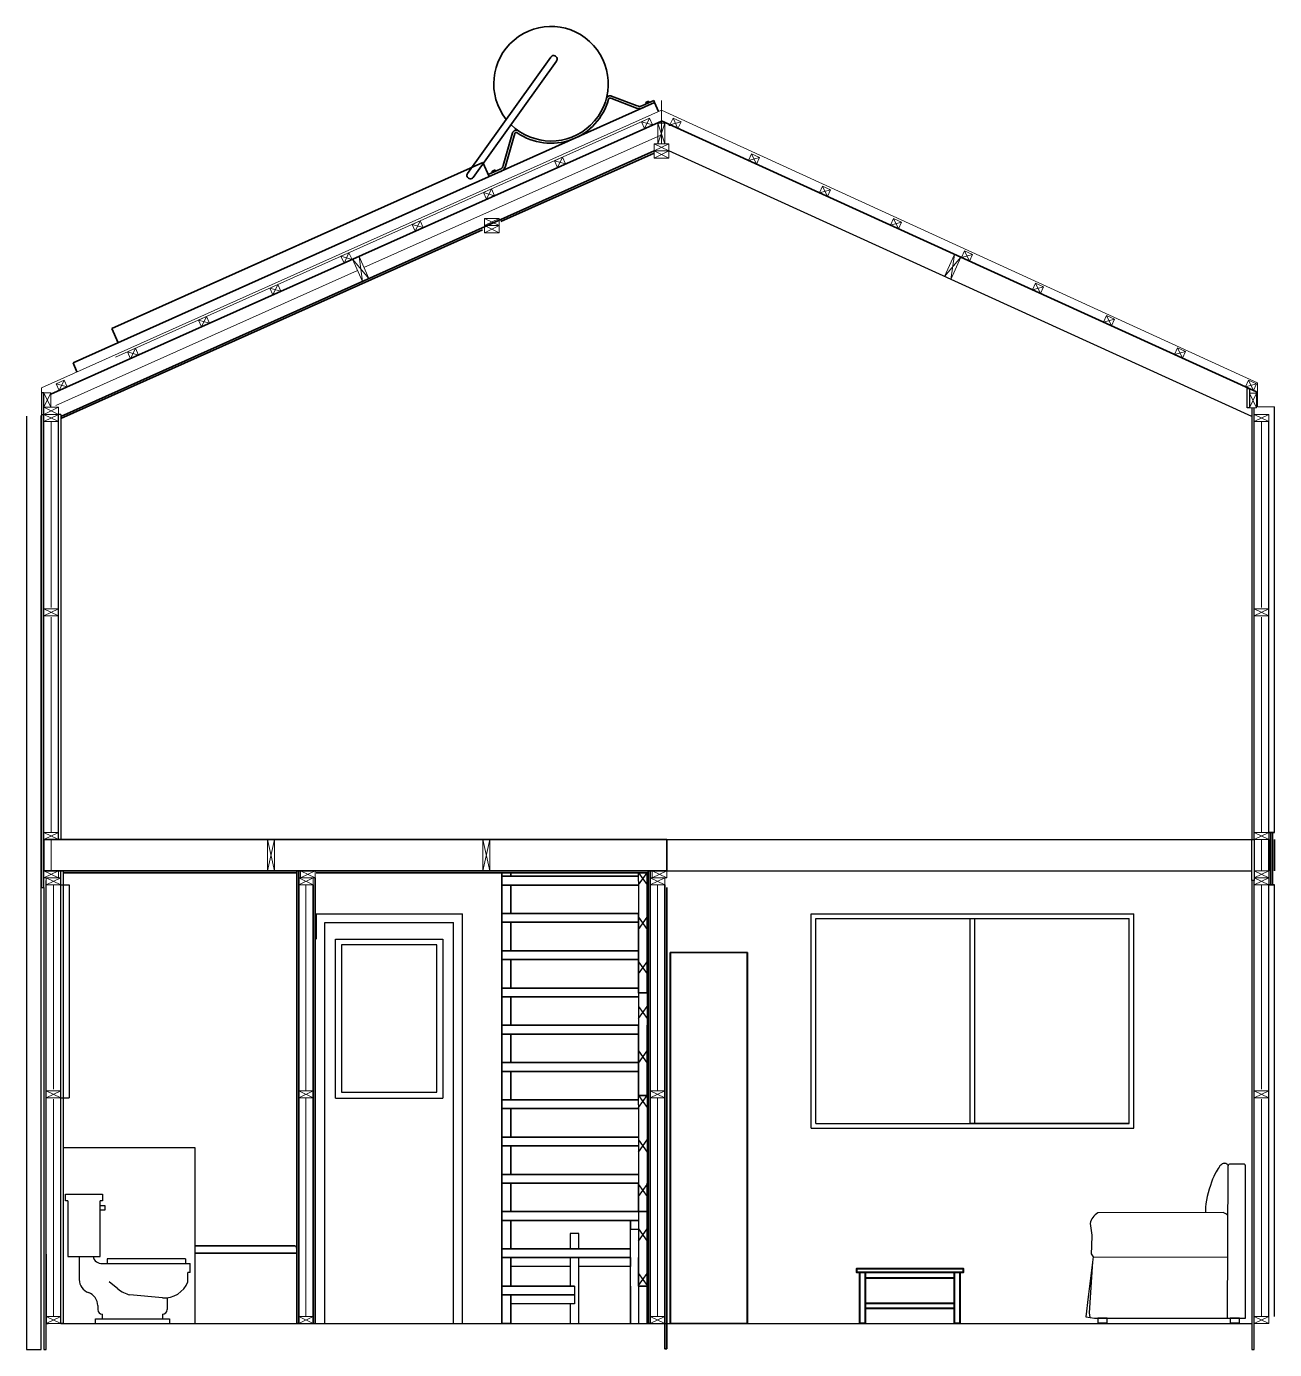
# Model space of a CAD drawing. Header units: millimetres. Extents: x 2289.8 to 2339.2, y 1976.9 to 1997.5.
# Drawn here: x 2289.82 to 2296.22, y 1983.01 to 1989.8 of the extents above; entities that cross this region are included whole.
import ezdxf

# ---------------------------------------------------------------- set-up
doc = ezdxf.new("R2010")
doc.units = ezdxf.units.MM
doc.layers.add('_AUX', color=210, linetype='Continuous', lineweight=18, plot=False)
for name, color, linetype, lineweight in [('A-DETL-MBND', 3, 'Continuous', 18), ('A-DETL-MCUT', 4, 'Continuous', 25), ('A-ELEV-IDEN', 3, 'Continuous', 18), ('A-ELEV-MBE1', 7, 'Continuous', 35), ('A-ELEV-MBE2', 4, 'Continuous', 25), ('A-SECT-MCUT', 7, 'Continuous', 35), ('A-WALL-PATT', 8, 'Continuous', 18), ('A-WALL-STUD', 3, 'Continuous', 18)]:
    doc.layers.add(name, color=color, linetype=linetype, lineweight=lineweight)
doc.layers.add('IKE120006-t1', color=7, linetype='Continuous', lineweight=40, true_color=0x664c3c)
for name, color, linetype in [('IKE120028-t1', 255, 'Continuous'), ('OR-SN', 7, 'Continuous'), ('SANIT', 175, 'Continuous'), ('sezioni piano terra', 21, 'Continuous')]:
    doc.layers.add(name, color=color, linetype=linetype)
doc.styles.add('ARCH', font='txt')

# ---------------------------------------------------------------- blocks, each defined once
blk = doc.blocks.new('15STOI06')
for p, q in [((0, 28), (8, 28)), ((0, 26.5), (0, 28)), ((0.5, 26.5), (0, 26.5)), ((0.5, 26.5), (0.5, 14.5)), ((8, 26.5), (7.5, 26.5)), ((7.5, 14.5), (7.5, 26.5)), ((8, 28), (8, 26.5)), ((7.5, 25.5), (8.5, 25.5)), ((8.5, 24.5), (7.5, 24.5)), ((8.5, 25.5), (8.5, 24.5)), ((0.5, 14.5), (7.5, 14.5)), ((3, 14.5), (3, 9.5)), ((8, 13), (27, 13)), ((26, 14), (9, 14)), ((9, 14), (9, 13)), ((26, 14), (26, 13)), ((27, 11), (27, 13)), ((11.354315, 7.454738), (9.5, 9)), ((26.5, 9), (26.5, 11)), ((27, 11), (26.5, 11)), ((21, 5.5), (13.959358, 6.192767)), ((7, 3.843146), (7, 3)), ((22, 5.5), (22, 3)), ((6.5, 0), (6.5, 1)), ((6.5, 1), (22.5, 1)), ((8, 1), (8, 2)), ((21, 2), (21, 1)), ((22.5, 1), (22.5, 0))]:
    blk.add_line(p, q)
for centre, radius, start, end in [((7.75, 14.75), 1.767767, 188.130102, 278.130102), ((6, 9.5), 3, 180, 250.528779), ((21.328172, 11.05573), 5.565414, 266.619522, 338.322863), ((4, 3.843146), 3, 0, 70.528779), ((15.195421, 12.064065), 6, 230.194429, 258.111342), ((8, 3), 1, 180, 270), ((21, 3), 1, 270, 0)]:
    blk.add_arc(centre, radius, start, end)
at = {"style": 'ARCH', "flags": 3}
blk.add_attdef('ITEM', (0, -9), '', height=6, dxfattribs=at)
blk = doc.blocks.new('族几何图形组合_2633-Back')
at = {"layer": 'IKE120006-t1'}
for p, q in [((-450, 459), (-450, 431)), ((449, 460), (-449, 460)), ((450, 431), (450, 459)), ((-449, 430), (449, 430))]:
    blk.add_line(p, q, dxfattribs=at)
for points, knots in [([(-450, 459), (-450, 459), (-450, 459), (-450, 459), (-450, 460), (-450, 460), (-450, 460), (-449, 460), (-449, 460), (-449, 460)], [0, 0, 0, 0, 0.1666667, 0.3333333, 0.4583333, 0.5833333, 0.6666667, 0.75, 0.8333294, 0.8333294, 0.8333294, 0.8333294]), ([(449, 460), (449, 460), (449, 460), (450, 460), (450, 460), (450, 460), (450, 459), (450, 459), (450, 459), (450, 459)], [-0.8333294, -0.8333294, -0.8333294, -0.8333294, -0.75, -0.6666667, -0.5833333, -0.4583333, -0.3333333, -0.1666667, 0, 0, 0, 0]), ([(-449, 430), (-449, 430), (-449, 430), (-450, 430), (-450, 430), (-450, 430), (-450, 430), (-450, 431), (-450, 431), (-450, 431)], [0.1666695, 0.1666695, 0.1666695, 0.1666695, 0.25, 0.3333333, 0.4166667, 0.5, 0.6666667, 0.8333333, 1, 1, 1, 1]), ([(450, 431), (450, 431), (450, 431), (450, 430), (450, 430), (450, 430), (450, 430), (449, 430), (449, 430), (449, 430)], [-1, -1, -1, -1, -0.8333333, -0.6666667, -0.5, -0.4166667, -0.3333333, -0.25, -0.1666695, -0.1666695, -0.1666695, -0.1666695])]:
    blk.add_open_spline(points, degree=3, knots=knots, dxfattribs=at)
for points in [[(-449, 460), (-449, 460), (-449, 460), (-449, 460)], [(449, 460), (449, 460), (449, 460), (449, 460)], [(-449, 430), (-449, 430), (-449, 430), (-449, 430)], [(449, 430), (449, 430), (449, 430), (449, 430)]]:
    blk.add_open_spline(points, degree=3, dxfattribs=at)
blk = doc.blocks.new('族几何图形组合_2780-Right')
at = {"layer": 'IKE120028-t1'}
for p, q in [((-400, 0), (-400, 1920)), ((-400, 1920), (0, 1920)), ((-399, 1919), (-400, 1920)), ((-399, 1919), (-399, 1)), ((-1, 1919), (-399, 1919)), ((0, 1920), (-1, 1919)), ((-1, 1), (-1, 1919)), ((0, 1920), (0, 0)), ((-400, 0), (-399, 1)), ((0, 0), (-400, 0)), ((-399, 1), (-1, 1)), ((0, 0), (-1, 1))]:
    blk.add_line(p, q, dxfattribs=at)

msp = doc.modelspace()

# ---------------------------------------------------------------- linework, layer by layer
at = {"color": 7}
for p, q in [((2295.2714, 1983.6588), (2295.2803, 1983.5985)), ((2295.2803, 1983.5985), (2295.2781, 1983.5435)), ((2295.2781, 1983.5435), (2295.277, 1983.5037)), ((2295.2877, 1983.4886), (2295.2612, 1983.2833)), ((2295.2843, 1983.462), (2295.2668, 1983.201)), ((2295.277, 1983.5037), (2295.2877, 1983.4886)), ((2295.2877, 1983.4886), (2295.9764, 1983.4858)), ((2295.2612, 1983.2833), (2295.2489, 1983.1805)), ((2295.2489, 1983.1805), (2295.2934, 1983.1745)), ((2295.2668, 1983.201), (2295.2711, 1983.1775)), ((2295.2934, 1983.1745), (2295.982, 1983.1743))]:
    msp.add_line(p, q, dxfattribs=at)
for points in [[(2295.9794, 1983.9573), (2295.9767, 1983.9605), (2295.9741, 1983.963), (2295.9716, 1983.9648), (2295.969, 1983.9661), (2295.9665, 1983.9669), (2295.964, 1983.9674), (2295.9616, 1983.9676), (2295.959, 1983.9675), (2295.9565, 1983.9673), (2295.9539, 1983.9668), (2295.9511, 1983.9658), (2295.9481, 1983.9643), (2295.9449, 1983.9619), (2295.9414, 1983.9587), (2295.9375, 1983.9543), (2295.9331, 1983.9487), (2295.9283, 1983.9417), (2295.9231, 1983.9333), (2295.9176, 1983.9235), (2295.9118, 1983.9123), (2295.9059, 1983.8997), (2295.8999, 1983.8858), (2295.894, 1983.8705), (2295.8882, 1983.8538), (2295.8826, 1983.8359), (2295.8774, 1983.8171), (2295.8727, 1983.798), (2295.8687, 1983.779), (2295.8656, 1983.7607), (2295.8635, 1983.7436), (2295.8626, 1983.7281), (2295.8631, 1983.7148)], [(2295.9782, 1983.9521), (2295.9751, 1983.1743), (2296.0692, 1983.1743), (2296.0692, 1983.9541)], [(2296.0582, 1983.9639), (2295.9869, 1983.9639)], [(2295.9544, 1983.715), (2295.312, 1983.7133)]]:
    msp.add_lwpolyline(points, dxfattribs=at)
for points in [[(2291.1908, 1983.5444), (2290.6832, 1983.5444), (2290.6832, 1983.5444), (2291.1908, 1983.5444), (2291.1908, 1983.5444)], [(2291.1943, 1983.544), (2291.1908, 1983.5444), (2291.1908, 1983.5444), (2291.1943, 1983.544), (2291.1943, 1983.544)], [(2291.197, 1983.5429), (2291.1943, 1983.544), (2291.1943, 1983.544), (2291.197, 1983.5429), (2291.197, 1983.5429)], [(2291.1994, 1983.5413), (2291.197, 1983.5429), (2291.197, 1983.5429), (2291.1994, 1983.5413), (2291.1994, 1983.5413)], [(2291.2009, 1983.539), (2291.1994, 1983.5413), (2291.1994, 1983.5413), (2291.2009, 1983.539), (2291.2009, 1983.539)], [(2291.2021, 1983.5363), (2291.2009, 1983.539), (2291.2009, 1983.539), (2291.2021, 1983.5363), (2291.2021, 1983.5363)], [(2291.2028, 1983.5328), (2291.2021, 1983.5363), (2291.2021, 1983.5363), (2291.2028, 1983.5328), (2291.2028, 1983.5328)], [(2291.2032, 1983.5293), (2291.2028, 1983.5328), (2291.2028, 1983.5328), (2291.2032, 1983.5293), (2291.2032, 1983.5293)], [(2291.2032, 1983.5258), (2291.2032, 1983.5293), (2291.2032, 1983.5293), (2291.2032, 1983.5258), (2291.2032, 1983.5258)], [(2291.2032, 1983.5219), (2291.2032, 1983.5258), (2291.2032, 1983.5258), (2291.2032, 1983.5219), (2291.2032, 1983.5219)], [(2291.2032, 1983.5184), (2291.2032, 1983.5219), (2291.2032, 1983.5219), (2291.2032, 1983.5184), (2291.2032, 1983.5184)], [(2291.2032, 1983.5153), (2291.2032, 1983.5184), (2291.2032, 1983.5184), (2291.2032, 1983.5153), (2291.2032, 1983.5153)], [(2291.2032, 1983.5126), (2291.2032, 1983.5153), (2291.2032, 1983.5153), (2291.2032, 1983.5126), (2291.2032, 1983.5126)], [(2289.9178, 1983.147), (2289.9178, 1983.5025), (2289.9178, 1983.5025), (2289.9178, 1983.147), (2289.9178, 1983.147)], [(2290.6832, 1983.5072), (2291.2032, 1983.5072), (2291.2032, 1983.5072), (2290.6832, 1983.5072), (2290.6832, 1983.5072)], [(2291.2032, 1983.5072), (2291.2032, 1983.5126), (2291.2032, 1983.5126), (2291.2032, 1983.5072), (2291.2032, 1983.5072)], [(2291.2032, 1983.5072), (2291.2032, 1983.147), (2291.2032, 1983.147), (2291.2032, 1983.5072), (2291.2032, 1983.5072)], [(2289.9282, 1983.147), (2289.9178, 1983.147), (2289.9178, 1983.147), (2289.9282, 1983.147), (2289.9282, 1983.147)]]:
    msp.add_lwpolyline(points)
for points in [[(2295.3599, 1983.1745), (2295.3121, 1983.1745), (2295.3121, 1983.1507), (2295.3599, 1983.1507)], [(2296.038, 1983.1743), (2295.9902, 1983.1743), (2295.9902, 1983.1506), (2296.038, 1983.1506)]]:
    msp.add_lwpolyline(points, close=True, dxfattribs=at)
for centre, radius, start, end in [((2295.9909, 1983.9519), 0.0127, 108.7176, 179.12681), ((2296.0578, 1983.9524), 0.0116, 351.44792, 87.80412), ((2295.3517, 1983.6414), 0.0822, 118.91372, 167.78787), ((2295.9406, 1983.6701), 0.047, 38.69891, 72.9285)]:
    msp.add_arc(centre, radius, start, end, dxfattribs=at)
at = {"layer": '_AUX'}
msp.add_line((2292.986, 1985.467), (2293.7762, 1985.467), dxfattribs=at)
msp.add_lwpolyline([(2293.073, 1989.193), (2293.073, 1989.4164)], dxfattribs=at)
at = {"layer": '_AUX', "color": 4}
msp.add_lwpolyline([(2296.0365, 1988.0115), (2296.1305, 1987.9688), (2296.1305, 1987.845), (2296.2175, 1987.845)], dxfattribs=at)
at = {"layer": 'A-DETL-MBND'}
for p, q in [((2289.8944, 1987.9433), (2293.073, 1989.3659)), ((2293.073, 1989.3659), (2296.0365, 1988.0115)), ((2289.8944, 1987.918), (2289.8944, 1987.9433))]:
    msp.add_line(p, q, dxfattribs=at)
at = {"layer": 'A-DETL-MCUT'}
msp.add_line((2289.9935, 1987.807), (2289.9814, 1987.807), dxfattribs=at)
for points in [[(2296.0774, 1987.9389), (2296.0894, 1987.9389), (2296.0894, 1987.84), (2296.0774, 1987.84)], [(2289.9064, 1987.918), (2289.8944, 1987.918), (2289.8944, 1987.807), (2289.9064, 1987.807)], [(2296.1004, 1985.627), (2296.1124, 1985.627), (2296.1124, 1985.417), (2296.1004, 1985.417)]]:
    msp.add_lwpolyline(points, close=True, dxfattribs=at)
for points in [[(2289.8944, 1987.807), (2289.8944, 1985.381), (2289.9064, 1985.381), (2289.9064, 1987.807)], [(2289.9935, 1987.807), (2289.9935, 1985.627), (2289.9814, 1985.627), (2289.9814, 1987.807)], [(2296.1004, 1987.84), (2296.1004, 1985.627), (2296.1124, 1985.627), (2296.1124, 1987.84)], [(2290.0055, 1985.467), (2290.0055, 1983.147), (2289.9934, 1983.147), (2289.9934, 1985.467)], [(2296.1004, 1985.417), (2296.1004, 1983.013), (2296.1124, 1983.013), (2296.1124, 1985.417)], [(2289.9064, 1985.381), (2289.9064, 1983.013), (2289.9184, 1983.013), (2289.9185, 1985.395)]]:
    msp.add_lwpolyline(points, dxfattribs=at)
at = {"layer": 'A-ELEV-IDEN'}
msp.add_lwpolyline([(2293.0118, 1989.325), (2290.2735, 1988.0997)], dxfattribs=at)
at = {"layer": 'A-ELEV-MBE1'}
for p, q in [((2292.5058, 1989.6387), (2292.0792, 1989.0424)), ((2292.5346, 1989.6177), (2292.108, 1989.0215)), ((2292.8137, 1989.4273), (2292.9457, 1989.377)), ((2292.8179, 1989.4382), (2292.9498, 1989.3878)), ((2293.0337, 1989.4158), (2292.9726, 1989.3884)), ((2293.0337, 1989.4158), (2293.0384, 1989.4052)), ((2292.9958, 1989.3994), (2292.9932, 1989.4051)), ((2292.9935, 1989.4058), (2293.0069, 1989.4118)), ((2292.9987, 1989.4007), (2292.9962, 1989.4064)), ((2293.0046, 1989.4102), (2293.0071, 1989.4045)), ((2293.0076, 1989.4115), (2293.0101, 1989.4058)), ((2292.2622, 1989.0821), (2292.3098, 1989.2497)), ((2292.2734, 1989.079), (2292.3211, 1989.2467)), ((2292.2458, 1989.0631), (2292.1854, 1989.0361)), ((2292.1854, 1989.0361), (2292.1901, 1989.0255)), ((2292.2082, 1989.0469), (2292.2056, 1989.0526)), ((2292.2059, 1989.0533), (2292.2193, 1989.0593)), ((2292.2112, 1989.0482), (2292.2086, 1989.0539)), ((2292.217, 1989.0577), (2292.2195, 1989.052)), ((2292.22, 1989.059), (2292.2225, 1989.0533)), ((2296.1254, 1987.915), (2296.1254, 1987.9216)), ((2291.3025, 1985.457), (2293.0054, 1985.457)), ((2292.2554, 1985.439), (2292.9554, 1985.439)), ((2292.2554, 1985.394), (2292.9554, 1985.394)), ((2292.2554, 1985.248), (2292.9554, 1985.248)), ((2292.2554, 1985.203), (2292.9554, 1985.203)), ((2292.2554, 1985.057), (2292.9554, 1985.057)), ((2292.2554, 1985.012), (2292.9554, 1985.012)), ((2292.2554, 1984.866), (2292.9554, 1984.866)), ((2292.2554, 1984.821), (2292.9554, 1984.821)), ((2292.2554, 1984.675), (2292.9554, 1984.675)), ((2292.2554, 1984.63), (2292.9554, 1984.63)), ((2292.2554, 1984.484), (2292.9554, 1984.484)), ((2292.2554, 1984.439), (2292.9554, 1984.439)), ((2292.2554, 1984.293), (2292.9554, 1984.293)), ((2292.2554, 1984.248), (2292.9554, 1984.248)), ((2292.2554, 1984.102), (2292.9554, 1984.102)), ((2292.2554, 1984.057), (2292.9554, 1984.057)), ((2292.2554, 1983.911), (2292.9554, 1983.911)), ((2292.2554, 1983.866), (2292.9554, 1983.866)), ((2292.2554, 1983.72), (2292.9554, 1983.72)), ((2292.2554, 1983.675), (2292.9554, 1983.675)), ((2292.2554, 1983.529), (2292.9154, 1983.529)), ((2292.2554, 1983.484), (2292.9154, 1983.484)), ((2292.2554, 1983.338), (2292.6279, 1983.338)), ((2292.2554, 1983.293), (2292.6279, 1983.293))]:
    msp.add_line(p, q, dxfattribs=at)
for points in [[(2290.0559, 1988.0704), (2293.0384, 1989.4052)], [(2293.0384, 1989.4052), (2293.0589, 1989.3595)], [(2289.9424, 1987.9099), (2293.073, 1989.3107)], [(2296.1254, 1987.9216), (2293.073, 1989.3114)], [(2289.9935, 1987.7958), (2293.0355, 1989.157)], [(2292.2505, 1988.7948), (2293.0355, 1989.146)], [(2290.2551, 1988.2472), (2292.1574, 1989.0985)], [(2292.1574, 1989.0985), (2292.1901, 1989.0255)], [(2289.9935, 1987.7849), (2292.1555, 1988.7523)], [(2290.2551, 1988.2472), (2290.2878, 1988.1742)], [(2290.0559, 1988.0704), (2290.0764, 1988.0248)], [(2289.9064, 1985.467), (2293.1004, 1985.467), (2293.1004, 1985.627), (2289.9064, 1985.627), (2289.9064, 1985.467)], [(2296.2175, 1985.663), (2296.1875, 1985.663)], [(2296.1875, 1985.627), (2296.1875, 1985.467)], [(2296.1975, 1985.663), (2296.1975, 1985.395)], [(2296.2075, 1985.663), (2296.2075, 1985.395)], [(2296.2175, 1985.627), (2296.2175, 1985.467)], [(2290.0055, 1985.457), (2291.2032, 1985.457)], [(2292.3004, 1985.457), (2292.3004, 1985.439), (2292.2554, 1985.439), (2292.2554, 1985.457)], [(2292.3004, 1985.394), (2292.3004, 1985.248), (2292.2554, 1985.248), (2292.2554, 1985.439)], [(2296.2175, 1985.395), (2296.1874, 1985.395)], [(2292.3004, 1985.203), (2292.3004, 1985.057), (2292.2554, 1985.057), (2292.2554, 1985.248)], [(2293.0004, 1985.2481), (2293.0004, 1984.8411), (2292.9554, 1984.8411), (2292.9554, 1985.2481)], [(2292.3004, 1985.012), (2292.3004, 1984.866), (2292.2554, 1984.866), (2292.2554, 1985.057)], [(2292.3004, 1984.821), (2292.3004, 1984.675), (2292.2554, 1984.675), (2292.2554, 1984.866)], [(2292.3004, 1984.63), (2292.3004, 1984.484), (2292.2554, 1984.484), (2292.2554, 1984.675)], [(2293.0004, 1984.6751), (2293.0004, 1984.3158), (2292.9554, 1984.3158), (2292.9554, 1984.6751)], [(2292.3004, 1984.439), (2292.3004, 1984.293), (2292.2554, 1984.293), (2292.2554, 1984.484)], [(2292.3004, 1984.248), (2292.3004, 1984.102), (2292.2554, 1984.102), (2292.2554, 1984.293)], [(2292.3004, 1984.057), (2292.3004, 1983.911), (2292.2554, 1983.911), (2292.2554, 1984.102)], [(2292.3004, 1983.866), (2292.3004, 1983.72), (2292.2554, 1983.72), (2292.2554, 1983.911)], [(2293.0004, 1983.866), (2293.0004, 1983.72), (2292.9554, 1983.72), (2292.9554, 1983.866)], [(2292.3004, 1983.675), (2292.3004, 1983.529), (2292.2554, 1983.529), (2292.2554, 1983.72)], [(2293.0004, 1983.7201), (2293.0004, 1983.338), (2292.9554, 1983.338), (2292.9554, 1983.484)], [(2292.3004, 1983.484), (2292.3004, 1983.338), (2292.2554, 1983.338), (2292.2554, 1983.529)], [(2292.3004, 1983.293), (2292.3004, 1983.147), (2292.2554, 1983.147), (2292.2554, 1983.338)]]:
    msp.add_lwpolyline(points, dxfattribs=at)
for centre, radius, start, end in [((2292.5072, 1989.5018), 0.2936, 225.56838, 218.43727), ((2292.5203, 1989.6283), 0.0178, 323.50184, 144.71841), ((2292.5072, 1989.5018), 0.3052, 235.35032, 344.88562), ((2292.8104, 1989.4187), 0.0208, 69.11012, 160.19507), ((2292.8104, 1989.4187), 0.00927, 69.13934, 157.43176), ((2292.9605, 1989.4156), 0.0414, 249.11012, 294.11012), ((2292.9605, 1989.4156), 0.0298, 249.11012, 294.11012), ((2292.9937, 1989.4053), 0.000537, 114.11012, 204.11012), ((2292.9957, 1989.4062), 0.000537, 24.11012, 114.11012), ((2292.9963, 1989.3996), 0.000537, 204.11012, 294.11012), ((2292.9967, 1989.4066), 0.000537, 114.11012, 204.11012), ((2292.9983, 1989.4005), 0.000537, 294.11012, 24.11012), ((2292.9992, 1989.4009), 0.000537, 204.11012, 294.11012), ((2293.0041, 1989.4099), 0.000537, 24.11012, 114.11012), ((2293.0051, 1989.4104), 0.000537, 114.11012, 204.11012), ((2293.0071, 1989.4113), 0.000537, 24.11012, 114.11012), ((2293.0066, 1989.4042), 0.000537, 294.11012, 24.11012), ((2293.0076, 1989.4047), 0.000537, 204.11012, 294.11012), ((2293.0096, 1989.4056), 0.000537, 294.11012, 24.11012), ((2292.3294, 1989.2425), 0.0208, 59.88941, 159.99153), ((2292.3294, 1989.2425), 0.00926, 62.30828, 153.62295), ((2292.2336, 1989.0903), 0.0298, 294.11012, 344.11012), ((2292.2336, 1989.0903), 0.0414, 294.11012, 344.11012), ((2292.0936, 1989.032), 0.0178, 144.11012, 325.07999), ((2292.2061, 1989.0528), 0.000537, 114.11012, 204.11012), ((2292.2081, 1989.0537), 0.000537, 24.11012, 114.11012), ((2292.2087, 1989.0471), 0.000537, 204.11012, 294.11012), ((2292.2091, 1989.0542), 0.000537, 114.11012, 204.11012), ((2292.2107, 1989.048), 0.000537, 294.11012, 24.11012), ((2292.2117, 1989.0484), 0.000537, 204.11012, 294.11012), ((2292.2165, 1989.0575), 0.000537, 24.11012, 114.11012), ((2292.2175, 1989.0579), 0.000537, 114.11012, 204.11012), ((2292.2195, 1989.0588), 0.000537, 24.11012, 114.11012), ((2292.2191, 1989.0518), 0.000537, 294.11012, 24.11012), ((2292.22, 1989.0522), 0.000537, 204.11012, 294.11012), ((2292.222, 1989.0531), 0.000537, 294.11012, 24.11012)]:
    msp.add_arc(centre, radius, start, end, dxfattribs=at)
at = {"layer": 'A-ELEV-MBE2'}
for p, q in [((2296.2175, 1985.663), (2296.2175, 1987.845)), ((2296.1875, 1985.663), (2296.1875, 1987.771)), ((2293.1004, 1985.6277), (2296.1004, 1985.6277)), ((2289.9184, 1983.197), (2289.9184, 1985.417)), ((2292.9554, 1985.3947), (2293.0004, 1985.457)), ((2292.9554, 1985.457), (2293.0004, 1985.3947)), ((2292.9554, 1985.4141), (2292.9554, 1985.2481)), ((2293.1004, 1985.4677), (2296.1004, 1985.4677)), ((2296.1874, 1983.183), (2296.1874, 1985.395)), ((2296.2175, 1983.183), (2296.2175, 1985.395)), ((2292.9554, 1985.1665), (2293.0004, 1985.2287)), ((2292.9554, 1985.2287), (2293.0004, 1985.1665)), ((2292.9554, 1985.1665), (2293.0004, 1985.2287)), ((2292.9554, 1985.1665), (2293.0004, 1985.2287)), ((2292.9554, 1985.2287), (2293.0004, 1985.1665)), ((2292.9554, 1984.9383), (2293.0004, 1985.0005)), ((2292.9554, 1985.0005), (2293.0004, 1984.9383)), ((2292.9554, 1984.9383), (2293.0004, 1985.0005)), ((2292.9554, 1985.0005), (2293.0004, 1984.9383)), ((2292.9554, 1984.8411), (2292.9554, 1984.6751)), ((2293.0004, 1984.8411), (2293.0004, 1984.6751)), ((2292.9554, 1984.71), (2293.0004, 1984.7723)), ((2292.9554, 1984.7723), (2293.0004, 1984.71)), ((2292.9554, 1984.71), (2293.0004, 1984.7723)), ((2292.9554, 1984.7723), (2293.0004, 1984.71)), ((2292.9554, 1984.4818), (2293.0004, 1984.544)), ((2292.9554, 1984.544), (2293.0004, 1984.4818)), ((2292.9554, 1984.4818), (2293.0004, 1984.544)), ((2292.9554, 1984.544), (2293.0004, 1984.4818)), ((2292.9554, 1984.2535), (2293.0004, 1984.3158)), ((2292.9554, 1984.3158), (2293.0004, 1984.2535)), ((2292.9554, 1984.2535), (2293.0004, 1984.3158)), ((2292.9554, 1984.3158), (2293.0004, 1984.2535)), ((2292.9554, 1984.0253), (2293.0004, 1984.0875)), ((2292.9554, 1984.0875), (2293.0004, 1984.0253)), ((2292.9554, 1984.0253), (2293.0004, 1984.0875)), ((2292.9554, 1984.0875), (2293.0004, 1984.0253)), ((2292.9554, 1983.797), (2293.0004, 1983.8593)), ((2292.9554, 1983.8593), (2293.0004, 1983.797)), ((2292.9554, 1983.797), (2293.0004, 1983.8593)), ((2292.9554, 1983.8593), (2293.0004, 1983.797)), ((2292.9554, 1983.5688), (2293.0004, 1983.631)), ((2292.9554, 1983.631), (2293.0004, 1983.5688)), ((2292.9554, 1983.5688), (2293.0004, 1983.631)), ((2292.9554, 1983.631), (2293.0004, 1983.5688)), ((2296.1124, 1983.197), (2296.1124, 1983.4876)), ((2292.9554, 1983.3406), (2293.0004, 1983.4028)), ((2292.9554, 1983.4028), (2293.0004, 1983.3406))]:
    msp.add_line(p, q, dxfattribs=at)
for points in [[(2296.1004, 1987.7956), (2293.1105, 1989.157)], [(2289.8172, 1987.7974), (2289.8172, 1983.013), (2289.8922, 1983.013), (2289.8922, 1987.7974), (2289.8894, 1987.7974)], [(2292.9554, 1985.4141), (2292.9554, 1985.457)], [(2289.9934, 1983.147), (2296.1004, 1983.147)]]:
    msp.add_lwpolyline(points, dxfattribs=at)
at = {"layer": 'A-SECT-MCUT'}
msp.add_line((2293.1205, 1989.289), (2293.1105, 1989.289), dxfattribs=at)
for points in [[(2291.2132, 1985.467), (2291.2132, 1983.147), (2291.2032, 1983.147), (2291.2032, 1985.467)], [(2291.2982, 1983.147), (2291.2982, 1985.431)], [(2293.0154, 1985.467), (2293.0154, 1983.147), (2293.0054, 1983.147), (2293.0054, 1985.467)], [(2291.2882, 1985.395), (2291.2882, 1983.147)], [(2293.0904, 1985.395), (2293.0904, 1983.017), (2293.1004, 1983.017), (2293.1004, 1985.381)]]:
    msp.add_lwpolyline(points, dxfattribs=at)
at = {"layer": 'A-WALL-PATT', "ltscale": 0.1}
for p, q in [((2289.9439, 1986.817), (2289.9439, 1987.771)), ((2296.15, 1986.817), (2296.15, 1987.771)), ((2289.9439, 1985.663), (2289.9439, 1986.767)), ((2296.15, 1985.663), (2296.15, 1986.767)), ((2289.9439, 1985.627), (2289.9439, 1985.467)), ((2296.15, 1985.627), (2296.15, 1985.467)), ((2289.9559, 1984.347), (2289.9559, 1985.395)), ((2291.2507, 1984.34), (2291.2507, 1985.395)), ((2293.0529, 1984.34), (2293.0529, 1985.395)), ((2296.1499, 1984.347), (2296.1499, 1985.395)), ((2289.9559, 1983.183), (2289.9559, 1984.297)), ((2291.2507, 1983.183), (2291.2507, 1984.304)), ((2293.0529, 1983.183), (2293.0529, 1984.304)), ((2296.1499, 1983.183), (2296.1499, 1984.297))]:
    msp.add_line(p, q, dxfattribs=at)
at = {"layer": 'A-WALL-PATT', "ltscale": 0.16}
for points in [[(2291.5481, 1988.5599), (2293.0703, 1989.2382)], [(2289.9679, 1987.8529), (2291.5152, 1988.5452)]]:
    msp.add_lwpolyline(points, dxfattribs=at)
at = {"layer": 'A-WALL-STUD'}
for p, q in [((2293.0274, 1989.2903), (2292.9708, 1989.3066)), ((2292.9863, 1989.2719), (2293.0118, 1989.325)), ((2293.091, 1989.193), (2293.055, 1989.2995)), ((2293.091, 1989.2995), (2293.055, 1989.193)), ((2293.1172, 1989.2913), (2293.1739, 1989.3072)), ((2293.1582, 1989.2726), (2293.133, 1989.3258)), ((2293.1105, 1989.193), (2293.0355, 1989.157)), ((2293.0355, 1989.193), (2293.1105, 1989.157)), ((2293.1105, 1989.157), (2293.0355, 1989.121)), ((2293.0355, 1989.157), (2293.1105, 1989.121)), ((2292.5821, 1989.0911), (2292.5255, 1989.1074)), ((2292.541, 1989.0727), (2292.5666, 1989.1258)), ((2293.5202, 1989.1078), (2293.5769, 1989.1237)), ((2293.5612, 1989.0891), (2293.536, 1989.1424)), ((2292.217, 1988.9277), (2292.1604, 1988.944)), ((2292.1759, 1988.9093), (2292.2015, 1988.9624)), ((2293.8843, 1988.942), (2293.941, 1988.958)), ((2293.9252, 1988.9234), (2293.9, 1988.9766)), ((2292.2405, 1988.8103), (2292.1655, 1988.7743)), ((2292.1655, 1988.8103), (2292.2405, 1988.7743)), ((2294.2893, 1988.7576), (2294.2641, 1988.8108)), ((2291.8519, 1988.7643), (2291.7953, 1988.7806)), ((2291.8108, 1988.7459), (2291.8363, 1988.799)), ((2292.2405, 1988.7743), (2292.1655, 1988.7383)), ((2292.1655, 1988.7743), (2292.2405, 1988.7383)), ((2294.2483, 1988.7763), (2294.305, 1988.7922)), ((2291.4867, 1988.6009), (2291.4302, 1988.6173)), ((2291.4457, 1988.5826), (2291.4712, 1988.6356)), ((2291.5734, 1988.5028), (2291.4899, 1988.6023)), ((2291.5227, 1988.617), (2291.5406, 1988.4881)), ((2294.525, 1988.5129), (2294.6092, 1988.6119)), ((2294.5765, 1988.6268), (2294.5578, 1988.498)), ((2294.6124, 1988.6105), (2294.6691, 1988.6264)), ((2294.6533, 1988.5919), (2294.6281, 1988.6451)), ((2291.0806, 1988.4192), (2291.1061, 1988.4723)), ((2295.0173, 1988.4261), (2294.9921, 1988.4793)), ((2291.1216, 1988.4376), (2291.065, 1988.4539)), ((2294.9764, 1988.4448), (2295.0331, 1988.4607)), ((2290.7565, 1988.2742), (2290.6999, 1988.2905)), ((2290.7154, 1988.2558), (2290.741, 1988.3089)), ((2295.3404, 1988.279), (2295.3971, 1988.2949)), ((2295.3814, 1988.2604), (2295.3562, 1988.3136)), ((2290.3914, 1988.1108), (2290.3348, 1988.1271)), ((2290.3503, 1988.0924), (2290.3759, 1988.1455)), ((2295.7045, 1988.1132), (2295.7612, 1988.1292)), ((2295.7454, 1988.0946), (2295.7202, 1988.1478)), ((2290.0263, 1987.9474), (2289.9697, 1987.9638)), ((2289.9852, 1987.9291), (2290.0108, 1987.9821)), ((2296.0685, 1987.9475), (2296.1252, 1987.9634)), ((2296.1095, 1987.9288), (2296.0843, 1987.9821)), ((2289.9424, 1987.843), (2289.9064, 1987.918)), ((2289.9424, 1987.918), (2289.9064, 1987.843)), ((2296.0894, 1987.84), (2296.1254, 1987.915)), ((2296.0894, 1987.915), (2296.1254, 1987.84)), ((2289.9814, 1987.843), (2289.9064, 1987.807)), ((2289.9064, 1987.843), (2289.9814, 1987.807)), ((2289.9814, 1987.807), (2289.9064, 1987.771)), ((2289.9064, 1987.807), (2289.9814, 1987.771)), ((2296.1125, 1987.807), (2296.1875, 1987.771)), ((2296.1875, 1987.807), (2296.1125, 1987.771)), ((2289.9064, 1986.774), (2289.9814, 1986.81)), ((2289.9814, 1986.774), (2289.9064, 1986.81)), ((2296.1125, 1986.774), (2296.1875, 1986.81)), ((2296.1875, 1986.774), (2296.1125, 1986.81)), ((2289.9064, 1985.627), (2289.9814, 1985.663)), ((2289.9814, 1985.627), (2289.9064, 1985.663)), ((2296.1125, 1985.627), (2296.1875, 1985.663)), ((2296.1875, 1985.627), (2296.1125, 1985.663)), ((2289.9064, 1985.431), (2289.9814, 1985.467)), ((2289.9814, 1985.431), (2289.9064, 1985.467)), ((2289.9184, 1985.395), (2289.9934, 1985.431)), ((2289.9934, 1985.395), (2289.9184, 1985.431)), ((2291.2132, 1985.395), (2291.2882, 1985.431)), ((2291.2882, 1985.395), (2291.2132, 1985.431)), ((2291.2232, 1985.431), (2291.2982, 1985.467)), ((2291.2982, 1985.431), (2291.2232, 1985.467)), ((2293.0154, 1985.395), (2293.0904, 1985.431)), ((2293.0904, 1985.395), (2293.0154, 1985.431)), ((2293.0254, 1985.431), (2293.1004, 1985.467)), ((2293.1004, 1985.431), (2293.0254, 1985.467)), ((2296.1125, 1985.431), (2296.1875, 1985.467)), ((2296.1875, 1985.431), (2296.1125, 1985.467)), ((2296.1125, 1985.395), (2296.1875, 1985.431)), ((2296.1875, 1985.395), (2296.1125, 1985.431)), ((2289.9934, 1984.304), (2289.9184, 1984.34)), ((2289.9184, 1984.304), (2289.9934, 1984.34)), ((2291.2132, 1984.304), (2291.2882, 1984.34)), ((2291.2882, 1984.304), (2291.2132, 1984.34)), ((2293.0154, 1984.304), (2293.0904, 1984.34)), ((2293.0904, 1984.304), (2293.0154, 1984.34)), ((2296.1124, 1984.304), (2296.1874, 1984.34)), ((2296.1874, 1984.304), (2296.1124, 1984.34)), ((2289.9934, 1983.147), (2289.9184, 1983.183)), ((2289.9184, 1983.147), (2289.9934, 1983.183)), ((2291.2132, 1983.147), (2291.2882, 1983.183)), ((2291.2882, 1983.147), (2291.2132, 1983.183)), ((2293.0154, 1983.147), (2293.0904, 1983.183)), ((2293.0904, 1983.147), (2293.0154, 1983.183)), ((2296.1124, 1983.147), (2296.1874, 1983.183)), ((2296.1874, 1983.147), (2296.1124, 1983.183))]:
    msp.add_line(p, q, dxfattribs=at)
for points in [[(2292.9863, 1989.2719), (2293.0274, 1989.2903), (2293.0118, 1989.325), (2292.9708, 1989.3066)], [(2293.055, 1989.2995), (2293.091, 1989.2995), (2293.091, 1989.193), (2293.055, 1989.193)], [(2293.1582, 1989.2726), (2293.1172, 1989.2913), (2293.133, 1989.3258), (2293.1739, 1989.3072)], [(2293.1105, 1989.193), (2293.0355, 1989.193), (2293.0355, 1989.157), (2293.1105, 1989.157)], [(2293.1105, 1989.157), (2293.0355, 1989.157), (2293.0355, 1989.121), (2293.1105, 1989.121)], [(2292.541, 1989.0727), (2292.5821, 1989.0911), (2292.5666, 1989.1258), (2292.5255, 1989.1074)], [(2293.5612, 1989.0891), (2293.5202, 1989.1078), (2293.536, 1989.1424), (2293.5769, 1989.1237)], [(2292.1759, 1988.9093), (2292.217, 1988.9277), (2292.2015, 1988.9624), (2292.1604, 1988.944)], [(2293.9252, 1988.9234), (2293.8843, 1988.942), (2293.9, 1988.9766), (2293.941, 1988.958)], [(2292.2405, 1988.8103), (2292.1655, 1988.8103), (2292.1655, 1988.7743), (2292.2405, 1988.7743)], [(2294.2893, 1988.7576), (2294.2483, 1988.7763), (2294.2641, 1988.8108), (2294.305, 1988.7922)], [(2291.8108, 1988.7459), (2291.8519, 1988.7643), (2291.8363, 1988.799), (2291.7953, 1988.7806)], [(2292.2405, 1988.7743), (2292.1655, 1988.7743), (2292.1655, 1988.7383), (2292.2405, 1988.7383)], [(2291.4457, 1988.5826), (2291.4867, 1988.6009), (2291.4712, 1988.6356), (2291.4302, 1988.6173)], [(2291.4899, 1988.6023), (2291.5227, 1988.617), (2291.5734, 1988.5028), (2291.5406, 1988.4881)], [(2294.6092, 1988.6119), (2294.5765, 1988.6268), (2294.525, 1988.5129), (2294.5578, 1988.498)], [(2294.6533, 1988.5919), (2294.6124, 1988.6105), (2294.6281, 1988.6451), (2294.6691, 1988.6264)], [(2291.0806, 1988.4192), (2291.1216, 1988.4376), (2291.1061, 1988.4723), (2291.065, 1988.4539)], [(2295.0173, 1988.4261), (2294.9764, 1988.4448), (2294.9921, 1988.4793), (2295.0331, 1988.4607)], [(2290.7154, 1988.2558), (2290.7565, 1988.2742), (2290.741, 1988.3089), (2290.6999, 1988.2905)], [(2295.3814, 1988.2604), (2295.3404, 1988.279), (2295.3562, 1988.3136), (2295.3971, 1988.2949)], [(2290.3503, 1988.0924), (2290.3914, 1988.1108), (2290.3759, 1988.1455), (2290.3348, 1988.1271)], [(2295.7454, 1988.0946), (2295.7045, 1988.1132), (2295.7202, 1988.1478), (2295.7612, 1988.1292)], [(2289.9852, 1987.9291), (2290.0263, 1987.9474), (2290.0108, 1987.9821), (2289.9697, 1987.9638)], [(2296.1095, 1987.9288), (2296.0685, 1987.9475), (2296.0843, 1987.9821), (2296.1252, 1987.9634)], [(2289.9424, 1987.843), (2289.9424, 1987.918), (2289.9064, 1987.918), (2289.9064, 1987.843)], [(2296.0894, 1987.84), (2296.0894, 1987.915), (2296.1254, 1987.915), (2296.1254, 1987.84)], [(2289.9814, 1987.843), (2289.9064, 1987.843), (2289.9064, 1987.807), (2289.9814, 1987.807)], [(2289.9814, 1987.807), (2289.9064, 1987.807), (2289.9064, 1987.771), (2289.9814, 1987.771)], [(2296.1125, 1987.807), (2296.1875, 1987.807), (2296.1875, 1987.771), (2296.1125, 1987.771)], [(2289.9064, 1986.774), (2289.9814, 1986.774), (2289.9814, 1986.81), (2289.9064, 1986.81)], [(2296.1125, 1986.774), (2296.1875, 1986.774), (2296.1875, 1986.81), (2296.1125, 1986.81)], [(2289.9064, 1985.627), (2289.9814, 1985.627), (2289.9814, 1985.663), (2289.9064, 1985.663)], [(2296.1125, 1985.627), (2296.1875, 1985.627), (2296.1875, 1985.663), (2296.1125, 1985.663)], [(2289.9064, 1985.431), (2289.9814, 1985.431), (2289.9814, 1985.467), (2289.9064, 1985.467)], [(2289.9184, 1985.395), (2289.9934, 1985.395), (2289.9934, 1985.431), (2289.9184, 1985.431)], [(2291.2132, 1985.395), (2291.2882, 1985.395), (2291.2882, 1985.431), (2291.2132, 1985.431)], [(2291.2232, 1985.431), (2291.2982, 1985.431), (2291.2982, 1985.467), (2291.2232, 1985.467)], [(2293.0154, 1985.395), (2293.0904, 1985.395), (2293.0904, 1985.431), (2293.0154, 1985.431)], [(2293.0254, 1985.431), (2293.1004, 1985.431), (2293.1004, 1985.467), (2293.0254, 1985.467)], [(2296.1125, 1985.431), (2296.1875, 1985.431), (2296.1875, 1985.467), (2296.1125, 1985.467)], [(2296.1125, 1985.395), (2296.1875, 1985.395), (2296.1875, 1985.431), (2296.1125, 1985.431)], [(2289.9934, 1984.304), (2289.9184, 1984.304), (2289.9184, 1984.34), (2289.9934, 1984.34)], [(2291.2132, 1984.304), (2291.2882, 1984.304), (2291.2882, 1984.34), (2291.2132, 1984.34)], [(2293.0154, 1984.304), (2293.0904, 1984.304), (2293.0904, 1984.34), (2293.0154, 1984.34)], [(2296.1124, 1984.304), (2296.1874, 1984.304), (2296.1874, 1984.34), (2296.1124, 1984.34)], [(2289.9934, 1983.147), (2289.9184, 1983.147), (2289.9184, 1983.183), (2289.9934, 1983.183)], [(2291.2132, 1983.147), (2291.2882, 1983.147), (2291.2882, 1983.183), (2291.2132, 1983.183)], [(2293.0154, 1983.147), (2293.0904, 1983.147), (2293.0904, 1983.183), (2293.0154, 1983.183)], [(2296.1124, 1983.147), (2296.1874, 1983.147), (2296.1874, 1983.183), (2296.1124, 1983.183)]]:
    msp.add_lwpolyline(points, close=True, dxfattribs=at)
for points in [[(2291.0899, 1985.627), (2291.0899, 1985.467), (2291.0539, 1985.467), (2291.0539, 1985.627), (2291.0899, 1985.627)], [(2291.0539, 1985.627), (2291.0899, 1985.467)], [(2291.0899, 1985.627), (2291.0539, 1985.467)], [(2292.1935, 1985.627), (2292.1935, 1985.467), (2292.1575, 1985.467), (2292.1575, 1985.627), (2292.1935, 1985.627)], [(2292.1575, 1985.627), (2292.1935, 1985.467)], [(2292.1935, 1985.627), (2292.1575, 1985.467)]]:
    msp.add_lwpolyline(points, dxfattribs=at)
at = {"layer": 'IKE120006-t1'}
for p, q in [((2294.0914, 1983.1466), (2294.0914, 1983.4091)), ((2294.1189, 1983.4091), (2294.1189, 1983.1466)), ((2294.5768, 1983.3786), (2294.1189, 1983.3786)), ((2294.5768, 1983.1466), (2294.5768, 1983.4091)), ((2294.6042, 1983.4091), (2294.6042, 1983.1466)), ((2294.5768, 1983.2486), (2294.1189, 1983.2486)), ((2294.1189, 1983.2245), (2294.5768, 1983.2245)), ((2294.1189, 1983.1466), (2294.0914, 1983.1466)), ((2294.6042, 1983.1466), (2294.5768, 1983.1466))]:
    msp.add_line(p, q, dxfattribs=at)
at = {"layer": 'OR-SN'}
for p, q in [((2293.0004, 1985.2481), (2293.0004, 1985.457)), ((2292.9554, 1984.2681), (2292.9554, 1984.3158)), ((2292.9554, 1984.2681), (2292.9554, 1983.484)), ((2293.0004, 1984.3158), (2293.0004, 1984.1021)), ((2292.9554, 1984.057), (2292.9554, 1983.911)), ((2293.0004, 1984.1021), (2293.0004, 1983.866)), ((2292.9154, 1983.147), (2292.9154, 1983.675)), ((2292.9154, 1983.675), (2292.9554, 1983.675)), ((2292.9154, 1983.675), (2292.9154, 1983.63)), ((2292.9554, 1983.675), (2292.9554, 1983.529)), ((2292.6504, 1983.6086), (2292.6054, 1983.6086)), ((2292.6054, 1983.6086), (2292.6054, 1983.529)), ((2292.6504, 1983.529), (2292.6504, 1983.6086)), ((2292.9154, 1983.63), (2292.9554, 1983.63)), ((2292.6054, 1983.484), (2292.6054, 1983.338)), ((2292.6504, 1983.147), (2292.6504, 1983.484)), ((2292.9154, 1983.484), (2292.9154, 1983.439)), ((2292.6054, 1983.439), (2292.3004, 1983.439)), ((2292.9154, 1983.439), (2292.6504, 1983.439)), ((2292.6279, 1983.338), (2292.6279, 1983.293)), ((2292.9154, 1983.338), (2292.9154, 1983.147)), ((2292.9554, 1983.338), (2292.9554, 1983.147)), ((2293.0004, 1983.147), (2293.0004, 1983.338)), ((2292.6279, 1983.248), (2292.3004, 1983.248)), ((2292.6054, 1983.248), (2292.6054, 1983.147)), ((2292.6279, 1983.293), (2292.6279, 1983.293)), ((2292.6279, 1983.293), (2292.6279, 1983.248)), ((2292.6504, 1983.147), (2292.6504, 1983.293)), ((2292.6054, 1983.147), (2292.6504, 1983.147)), ((2292.9154, 1983.147), (2292.9554, 1983.147)), ((2292.9554, 1983.147), (2293.0004, 1983.147))]:
    msp.add_line(p, q, dxfattribs=at)
at = {"layer": 'sezioni piano terra'}
for p, q in [((2289.9934, 1985.395), (2290.0355, 1985.395)), ((2290.0355, 1985.395), (2290.0355, 1984.304)), ((2291.3024, 1985.247), (2292.0525, 1985.247)), ((2291.3024, 1985.247), (2291.3024, 1985.117)), ((2292.0525, 1983.147), (2292.0525, 1985.247)), ((2293.8406, 1984.147), (2293.8406, 1985.247)), ((2293.8406, 1984.147), (2293.8406, 1985.247)), ((2293.8406, 1985.247), (2295.4967, 1985.247)), ((2293.8656, 1985.247), (2295.4967, 1985.247)), ((2293.8656, 1984.172), (2293.8656, 1985.222)), ((2293.8656, 1985.222), (2295.4717, 1985.222)), ((2294.656, 1984.172), (2294.656, 1985.222)), ((2294.681, 1984.172), (2294.681, 1985.222)), ((2295.4717, 1984.172), (2295.4717, 1985.222)), ((2295.4967, 1984.147), (2295.4967, 1985.247)), ((2291.3475, 1983.147), (2291.3475, 1985.202)), ((2291.3475, 1985.202), (2292.0075, 1985.202)), ((2292.0075, 1983.147), (2292.0075, 1985.202)), ((2291.4024, 1984.302), (2291.4024, 1985.117)), ((2291.4024, 1985.117), (2291.9525, 1985.117)), ((2291.9225, 1985.087), (2291.4324, 1985.087)), ((2291.4324, 1985.087), (2291.4324, 1984.332)), ((2291.9225, 1984.332), (2291.9225, 1985.087)), ((2291.9525, 1985.117), (2291.9525, 1984.302)), ((2291.4024, 1984.302), (2291.4024, 1984.332)), ((2291.4324, 1984.332), (2291.9225, 1984.332)), ((2289.9934, 1984.304), (2290.0355, 1984.304)), ((2291.4024, 1984.302), (2291.9525, 1984.302)), ((2291.3475, 1983.147), (2291.3475, 1984.247)), ((2293.8406, 1984.147), (2295.4967, 1984.147)), ((2293.8656, 1984.172), (2295.4717, 1984.172)), ((2293.8656, 1984.172), (2294.6685, 1984.172)), ((2294.6685, 1984.172), (2294.656, 1984.172)), ((2294.6685, 1984.172), (2294.681, 1984.172)), ((2295.4717, 1984.172), (2294.6688, 1984.172)), ((2290.6832, 1984.047), (2290.0055, 1984.047)), ((2290.6832, 1983.147), (2290.6832, 1984.047)), ((2291.2032, 1983.147), (2291.2032, 1983.147))]:
    msp.add_line(p, q, dxfattribs=at)

# ---------------------------------------------------------------- block references
for name, p, xscale, yscale, zscale in [('族几何图形组合_2780-Right', (2293.5143, 1983.1465, 1), 0.0009906095987551051, 0.0009906095987551051, 0.0009906095987551051), ('族几何图形组合_2633-Back', (2294.3484, 1983.1466), 0.0006105099050547771, 0.0006105099050547771, 0.0006105099050547771)]:
    msp.add_blockref(name, p, dxfattribs=dict(xscale=xscale, yscale=yscale, zscale=zscale))
at = {"layer": 'SANIT', "xscale": 0.0236842105263122, "yscale": 0.0236842105263122, "zscale": 0.0236842105263122}
msp.add_blockref('15STOI06', (2290.0172, 1983.147), dxfattribs=at)

doc.saveas('drawing.dxf')
